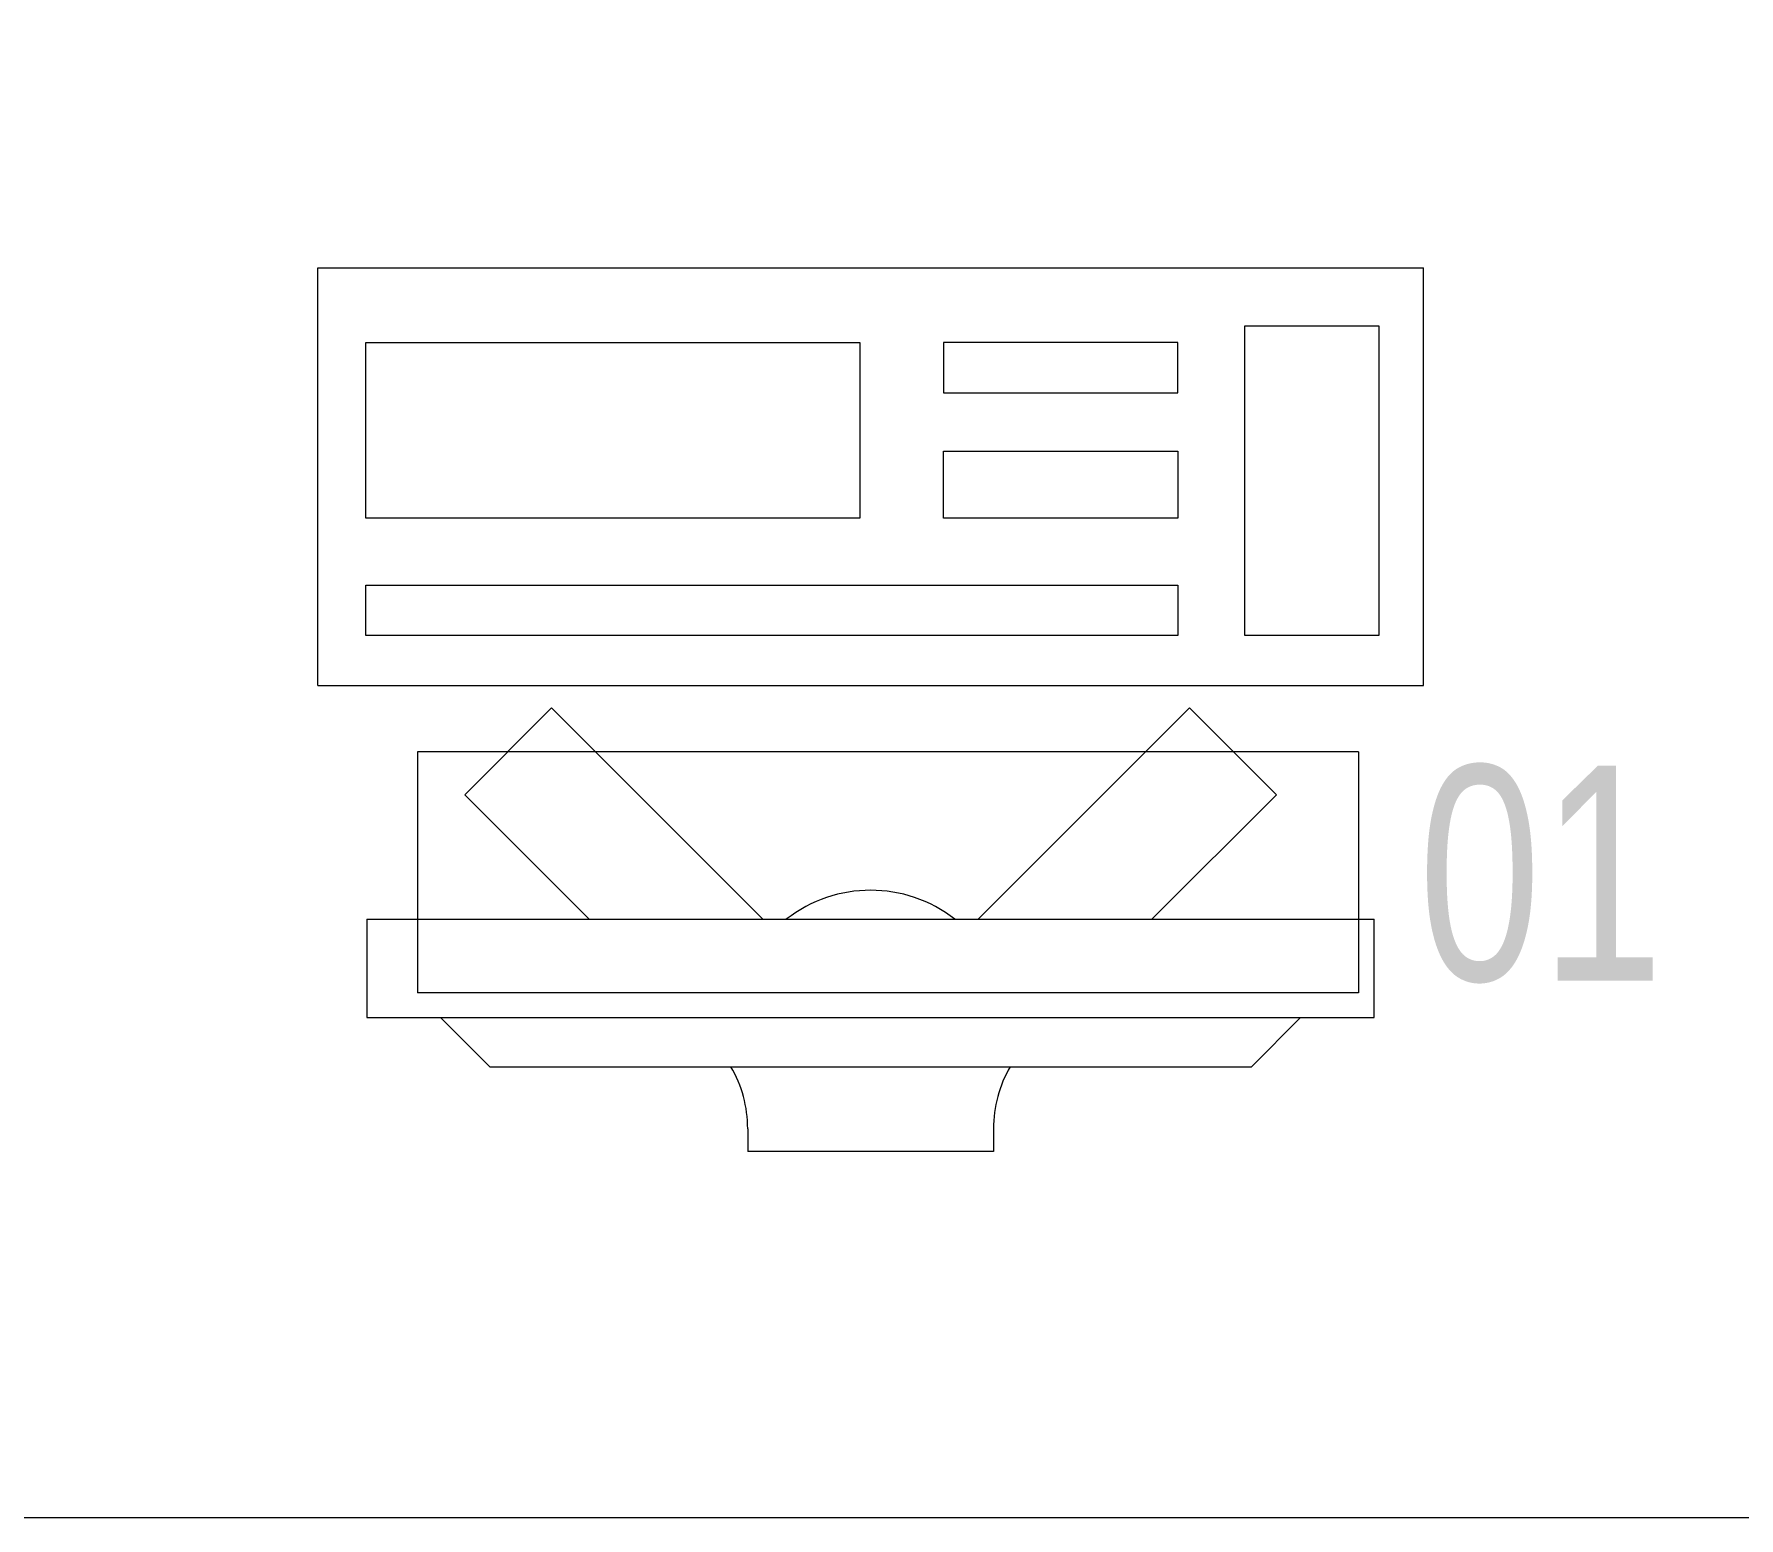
# Model space of a CAD drawing. Header units: metres. Extents: x -18745 to 220762, y -1579758 to -1356048.
# Drawn here: x 117348 to 118041, y -1457172 to -1456568 of the extents above; entities that cross this region are included whole.
import ezdxf

# ---------------------------------------------------------------- set-up
doc = ezdxf.new("R2010")
doc.units = ezdxf.units.M
doc.layers.get('0').update_dxf_attribs({"lineweight": 0})
doc.layers.add('A-100 - Copy$0$Medical Equipment and Furniture', color=8, linetype='Continuous', lineweight=0)
doc.styles.add('A-100 - Copy$0$X3G_ENTITY_257CFD', font='swisscl.ttf', dxfattribs={"height": 200})

# ---------------------------------------------------------------- blocks, each defined once
blk = doc.blocks.new('A-100 - Copy$0$ITCWLS1-P')
for p, q in [((-0.17, 0.45), (-0.17, 0)), ((-0.17, 0.45), (0, 0.45)), ((0, 0.45), (0, 0)), ((-0.14957, 0.43047), (-0.12914, 0.43047)), ((-0.12914, 0.43047), (-0.12914, 0.40893)), ((-0.26509, 0.43, 0), (-0.30509, 0.43, 0)), ((-0.30509, 0.43, 0), (-0.30509, 0.02, 0)), ((-0.26509, 0.43, 0), (-0.26509, 0.02, 0)), ((-0.197, 0.40939), (-0.295, 0.40939)), ((-0.295, 0.02639), (-0.295, 0.40939)), ((-0.197, 0.02639), (-0.197, 0.40939)), ((-0.32509, 0.38, 0), (-0.30509, 0.4, 0)), ((-0.32509, 0.38, 0), (-0.32509, 0.07, 0)), ((-0.35032, 0.275), (-0.35961, 0.275)), ((-0.35961, 0.175), (-0.35961, 0.275)), ((-0.35032, 0.175), (-0.35961, 0.175)), ((-0.32509, 0.07, 0), (-0.30509, 0.05, 0)), ((-0.197, 0.02639), (-0.295, 0.02639)), ((-0.30509, 0.02, 0), (-0.26509, 0.02, 0)), ((-0.17, 0), (0, 0))]:
    blk.add_line(p, q)
at = {"extrusion": (2.48281e-10, 3.18408e-10, -1)}
for p, q in [((-0.26509, 0.33952), (-0.21443, 0.39019)), ((-0.17907, 0.35483), (-0.21443, 0.39019)), ((-0.26509, 0.26881), (-0.17907, 0.35483))]:
    blk.add_line(p, q, dxfattribs=at)
at = {"extrusion": (2.48281e-10, -3.18408e-10, -1)}
for p, q in [((-0.26509, 0.18119), (-0.17907, 0.09517)), ((-0.26509, 0.11048), (-0.21443, 0.05981)), ((-0.17907, 0.09517), (-0.21443, 0.05981))]:
    blk.add_line(p, q, dxfattribs=at)
for points in [[(-0.12914, 0.40893), (-0.12914, 0.09996), (-0.14957, 0.09996), (-0.14957, 0.43047)], [(-0.14957, 0.09997), (-0.14957, 0.09997), (-0.14957, 0.09997), (-0.14957, 0.09997), (-0.14957, 0.09997), (-0.14957, 0.09997), (-0.14957, 0.09997), (-0.14957, 0.09997), (-0.14957, 0.09997)], [(-0.14957, 0.09997), (-0.14957, 0.09997), (-0.14957, 0.09997), (-0.14957, 0.09997), (-0.14957, 0.09997), (-0.14957, 0.09997), (-0.14957, 0.09997), (-0.14957, 0.09997), (-0.14957, 0.09997), (-0.14957, 0.09997), (-0.14957, 0.09997), (-0.14957, 0.09997), (-0.14957, 0.09997), (-0.14957, 0.09997), (-0.14957, 0.09997), (-0.14957, 0.09997), (-0.14957, 0.09997), (-0.14957, 0.09997)], [(-0.14957, 0.09996), (-0.14957, 0.09996), (-0.14957, 0.09996), (-0.14957, 0.09996), (-0.14957, 0.09996), (-0.14957, 0.09996), (-0.14957, 0.09996), (-0.14957, 0.09996), (-0.14957, 0.09996), (-0.14957, 0.09996)], [(-0.14957, 0.09996), (-0.14957, 0.09996), (-0.14957, 0.09996), (-0.14957, 0.09996), (-0.14957, 0.09996), (-0.14957, 0.09996), (-0.14957, 0.09996)], [(-0.14957, 0.09997), (-0.14957, 0.09997), (-0.14957, 0.09997), (-0.14957, 0.09997), (-0.14957, 0.09997), (-0.14957, 0.09997), (-0.14957, 0.09997), (-0.14957, 0.09997), (-0.14957, 0.09997), (-0.14957, 0.09997)], [(-0.14957, 0.09997), (-0.14957, 0.09997), (-0.14957, 0.09997), (-0.14957, 0.09997), (-0.14957, 0.09997), (-0.14957, 0.09997), (-0.14957, 0.09997), (-0.14957, 0.09997), (-0.14957, 0.09997), (-0.14957, 0.09997), (-0.14957, 0.09997), (-0.14957, 0.09997), (-0.14957, 0.09997), (-0.14957, 0.09997), (-0.14957, 0.09997)], [(-0.14957, 0.09997), (-0.14957, 0.09997), (-0.14957, 0.09997), (-0.14957, 0.09997), (-0.14957, 0.09997), (-0.14957, 0.09997), (-0.14957, 0.09997), (-0.14957, 0.09997), (-0.14957, 0.09997), (-0.14957, 0.09997)], [(-0.14957, 0.09997), (-0.14957, 0.09997), (-0.14957, 0.09997), (-0.14957, 0.09997), (-0.14957, 0.09997), (-0.14957, 0.09997), (-0.14957, 0.09997), (-0.14957, 0.09997), (-0.14957, 0.09997), (-0.14957, 0.09997)], [(-0.14957, 0.09996), (-0.14957, 0.09996), (-0.14957, 0.09996), (-0.14957, 0.09996), (-0.14957, 0.09996), (-0.14957, 0.09996), (-0.14957, 0.09996), (-0.14957, 0.09996), (-0.14957, 0.09996), (-0.14957, 0.09996), (-0.14957, 0.09996), (-0.14957, 0.09996), (-0.14957, 0.09996), (-0.14957, 0.09996), (-0.14957, 0.09996), (-0.14957, 0.09996), (-0.14957, 0.09996), (-0.14957, 0.09996), (-0.14957, 0.09997), (-0.14957, 0.09997), (-0.14957, 0.09997), (-0.14957, 0.09997), (-0.14957, 0.09997), (-0.14957, 0.09997), (-0.14957, 0.09997), (-0.14957, 0.09997), (-0.14957, 0.09997), (-0.14957, 0.09997), (-0.14957, 0.09997), (-0.14957, 0.09997), (-0.14957, 0.09997), (-0.14957, 0.09997), (-0.14956, 0.09997), (-0.14956, 0.09997), (-0.14956, 0.09997), (-0.14956, 0.09996), (-0.14956, 0.09996), (-0.14956, 0.09996), (-0.14956, 0.09996), (-0.14956, 0.09996), (-0.14956, 0.09996), (-0.14956, 0.09996), (-0.14956, 0.09996), (-0.14956, 0.09996), (-0.14956, 0.09996), (-0.14956, 0.09996), (-0.14956, 0.09996), (-0.14956, 0.09996), (-0.14957, 0.09996), (-0.14957, 0.09996), (-0.14957, 0.09996), (-0.14957, 0.09996), (-0.14957, 0.09996), (-0.14957, 0.09996)], [(-0.14957, 0.09996), (-0.14957, 0.09996), (-0.14957, 0.09996), (-0.14957, 0.09996), (-0.14957, 0.09996), (-0.14957, 0.09996), (-0.14957, 0.09996), (-0.14957, 0.09996), (-0.14957, 0.09996), (-0.14957, 0.09996), (-0.14957, 0.09997), (-0.14957, 0.09997), (-0.14957, 0.09997), (-0.14957, 0.09996), (-0.14957, 0.09996), (-0.14957, 0.09996), (-0.14957, 0.09996), (-0.14957, 0.09996), (-0.14957, 0.09996), (-0.14957, 0.09997), (-0.14957, 0.09997), (-0.14957, 0.09997), (-0.14957, 0.09997), (-0.14957, 0.09997), (-0.14957, 0.09997), (-0.14957, 0.09997), (-0.14957, 0.09997), (-0.14957, 0.09997), (-0.14957, 0.09997), (-0.14957, 0.09997), (-0.14957, 0.09997), (-0.14957, 0.09997), (-0.14957, 0.09997), (-0.14957, 0.09997), (-0.14957, 0.09997), (-0.14957, 0.09997), (-0.14957, 0.09997), (-0.14957, 0.09997), (-0.14957, 0.09997), (-0.14957, 0.09997), (-0.14957, 0.09997), (-0.14957, 0.09997), (-0.14957, 0.09997), (-0.14957, 0.09997), (-0.14957, 0.09997), (-0.14957, 0.09997), (-0.14957, 0.09997), (-0.14957, 0.09997), (-0.14957, 0.09997), (-0.14957, 0.09997), (-0.14957, 0.09997), (-0.14957, 0.09997), (-0.14957, 0.09997), (-0.14957, 0.09997), (-0.14957, 0.09997), (-0.14957, 0.09997), (-0.14957, 0.09997), (-0.14957, 0.09997), (-0.14957, 0.09997), (-0.14957, 0.09997), (-0.14957, 0.09997), (-0.14957, 0.09997), (-0.14957, 0.09997), (-0.14957, 0.09997), (-0.14957, 0.09997), (-0.14957, 0.09997), (-0.14957, 0.09997), (-0.14957, 0.09997), (-0.14957, 0.09997), (-0.14957, 0.09997), (-0.14957, 0.09997), (-0.14957, 0.09997), (-0.14957, 0.09997), (-0.14957, 0.09997), (-0.14957, 0.09997), (-0.14957, 0.09997), (-0.14957, 0.09997), (-0.14957, 0.09997), (-0.14957, 0.09997), (-0.14957, 0.09997), (-0.14956, 0.09997), (-0.14957, 0.09997), (-0.14957, 0.09997), (-0.14957, 0.09997), (-0.14957, 0.09997), (-0.14956, 0.09997), (-0.14957, 0.09997), (-0.14957, 0.09997), (-0.14957, 0.09997), (-0.14957, 0.09997), (-0.14957, 0.09997), (-0.14957, 0.09997), (-0.14957, 0.09997), (-0.14957, 0.09997), (-0.14957, 0.09997), (-0.14957, 0.09997), (-0.14956, 0.09997), (-0.14957, 0.09996), (-0.14957, 0.09996), (-0.14957, 0.09996), (-0.14956, 0.09996), (-0.14957, 0.09996), (-0.14957, 0.09996), (-0.14957, 0.09996), (-0.14957, 0.09996), (-0.14957, 0.09996), (-0.14957, 0.09996), (-0.14957, 0.09996), (-0.14957, 0.09996), (-0.14957, 0.09996), (-0.14957, 0.09996)], [(-0.14957, 0.09996), (-0.14957, 0.09996), (-0.14957, 0.09996), (-0.14957, 0.09996), (-0.14957, 0.09996), (-0.14957, 0.09996), (-0.14957, 0.09996), (-0.14957, 0.09996)], [(-0.14957, 0.09996), (-0.14957, 0.09996), (-0.14957, 0.09996), (-0.14957, 0.09996), (-0.14957, 0.09996), (-0.14957, 0.09996), (-0.14957, 0.09996), (-0.14957, 0.09996), (-0.14957, 0.09996), (-0.14957, 0.09996), (-0.14957, 0.09996), (-0.14957, 0.09996), (-0.14957, 0.09996), (-0.14957, 0.09996), (-0.14957, 0.09996), (-0.14957, 0.09996), (-0.14957, 0.09996), (-0.14957, 0.09996), (-0.14957, 0.09996), (-0.14957, 0.09996), (-0.14957, 0.09996), (-0.14957, 0.09996), (-0.14957, 0.09996), (-0.14957, 0.09996), (-0.14957, 0.09996), (-0.14957, 0.09996), (-0.14957, 0.09996), (-0.14957, 0.09996), (-0.14957, 0.09996), (-0.14957, 0.09996), (-0.14957, 0.09996), (-0.14957, 0.09996), (-0.14957, 0.09996), (-0.14957, 0.09996), (-0.14957, 0.09996), (-0.14957, 0.09996), (-0.14957, 0.09996), (-0.14957, 0.09996), (-0.14957, 0.09996), (-0.14957, 0.09996), (-0.14957, 0.09996), (-0.14957, 0.09996), (-0.14957, 0.09996), (-0.14957, 0.09996), (-0.14957, 0.09996), (-0.14957, 0.09996), (-0.14957, 0.09996), (-0.14957, 0.09996), (-0.14956, 0.09996), (-0.14956, 0.09996), (-0.14956, 0.09996), (-0.14956, 0.09996), (-0.14957, 0.09996), (-0.14957, 0.09996), (-0.14957, 0.09996), (-0.14957, 0.09996), (-0.14957, 0.09996), (-0.14957, 0.09996), (-0.14956, 0.09996), (-0.14957, 0.09996), (-0.14957, 0.09996), (-0.14957, 0.09996), (-0.14957, 0.09996), (-0.14957, 0.09996), (-0.14957, 0.09996), (-0.14957, 0.09996), (-0.14957, 0.09996), (-0.14957, 0.09996), (-0.14957, 0.09996), (-0.14956, 0.09996), (-0.14956, 0.09996), (-0.14957, 0.09996), (-0.14957, 0.09996), (-0.14957, 0.09996), (-0.14957, 0.09996), (-0.14957, 0.09996), (-0.14957, 0.09996), (-0.14957, 0.09996), (-0.14957, 0.09996), (-0.14957, 0.09996), (-0.14957, 0.09996), (-0.14957, 0.09996), (-0.14957, 0.09996), (-0.14957, 0.09996), (-0.14957, 0.09996), (-0.14957, 0.09996), (-0.14957, 0.09996), (-0.14957, 0.09996), (-0.14957, 0.09996)], [(-0.14957, 0.09996), (-0.14957, 0.09996), (-0.14957, 0.09996), (-0.14957, 0.09996), (-0.14957, 0.09996), (-0.14957, 0.09996), (-0.14957, 0.09996), (-0.14957, 0.09996), (-0.14957, 0.09996), (-0.14957, 0.09996), (-0.14957, 0.09996), (-0.14957, 0.09996)], [(-0.14957, 0.09996), (-0.14957, 0.09996), (-0.14956, 0.09996), (-0.14956, 0.09996), (-0.14956, 0.09996), (-0.14956, 0.09996), (-0.14957, 0.09996)], [(-0.14957, 0.09996), (-0.14957, 0.09996), (-0.14957, 0.09996), (-0.14957, 0.09996), (-0.14957, 0.09996), (-0.14957, 0.09996), (-0.14957, 0.09996), (-0.14957, 0.09996), (-0.14957, 0.09996), (-0.14956, 0.09996), (-0.14956, 0.09996), (-0.14956, 0.09996), (-0.14956, 0.09996), (-0.14956, 0.09996), (-0.14956, 0.09996), (-0.14956, 0.09996), (-0.14957, 0.09996)]]:
    blk.add_lwpolyline(points)
for points in [[(-0.1019, 0.43047), (-0.03039, 0.43047), (-0.03039, 0.22944), (-0.1019, 0.22944)], [(-0.1019, 0.19536), (-0.07466, 0.19536), (-0.07466, 0.09996), (-0.1019, 0.09996)], [(-0.03039, 0.19536), (-0.05082, 0.19536), (-0.05082, 0.09996), (-0.03039, 0.09996)], [(-0.14956, 0.09996), (-0.14956, 0.09996), (-0.14956, 0.09996), (-0.14956, 0.09996), (-0.14956, 0.09996), (-0.14956, 0.09996), (-0.14956, 0.09996), (-0.14956, 0.09996), (-0.14957, 0.09996), (-0.14957, 0.09996), (-0.14957, 0.09996), (-0.14957, 0.09996), (-0.14957, 0.09996), (-0.14957, 0.09996), (-0.14957, 0.09996), (-0.14957, 0.09996), (-0.14957, 0.09996), (-0.14957, 0.09996), (-0.14957, 0.09996), (-0.14957, 0.09996), (-0.14957, 0.09996), (-0.14957, 0.09996), (-0.14957, 0.09996), (-0.14957, 0.09996), (-0.14957, 0.09996), (-0.14957, 0.09996), (-0.14957, 0.09996), (-0.14957, 0.09996), (-0.14957, 0.09996), (-0.14957, 0.09996), (-0.14957, 0.09996), (-0.14957, 0.09996), (-0.14957, 0.09996), (-0.14957, 0.09996), (-0.14957, 0.09996), (-0.14957, 0.09996), (-0.14957, 0.09996), (-0.14957, 0.09996), (-0.14957, 0.09996), (-0.14957, 0.09996), (-0.14957, 0.09996), (-0.14957, 0.09996), (-0.14957, 0.09996), (-0.14957, 0.09996), (-0.14957, 0.09996), (-0.14957, 0.09996), (-0.14957, 0.09996), (-0.14957, 0.09996), (-0.14957, 0.09996), (-0.14957, 0.09996), (-0.14957, 0.09996), (-0.14957, 0.09996), (-0.14957, 0.09996), (-0.14957, 0.09996), (-0.14957, 0.09996), (-0.14957, 0.09996), (-0.14957, 0.09996), (-0.14956, 0.09996), (-0.14956, 0.09996), (-0.14956, 0.09996), (-0.14956, 0.09996), (-0.14956, 0.09996), (-0.14956, 0.09996), (-0.14956, 0.09996), (-0.14956, 0.09996), (-0.14956, 0.09996), (-0.14956, 0.09996), (-0.14956, 0.09996), (-0.14956, 0.09996), (-0.14956, 0.09996), (-0.14956, 0.09996), (-0.14956, 0.09996), (-0.14956, 0.09996), (-0.14956, 0.09996), (-0.14956, 0.09996), (-0.14956, 0.09996), (-0.14956, 0.09996), (-0.14956, 0.09996), (-0.14956, 0.09996), (-0.14956, 0.09996), (-0.14956, 0.09996), (-0.14956, 0.09996), (-0.14956, 0.09996), (-0.14956, 0.09996), (-0.14956, 0.09996), (-0.14956, 0.09996), (-0.14956, 0.09996), (-0.14956, 0.09996), (-0.14956, 0.09996), (-0.14957, 0.09996), (-0.14957, 0.09996), (-0.14957, 0.09996), (-0.14957, 0.09996), (-0.14957, 0.09996), (-0.14957, 0.09996), (-0.14957, 0.09996), (-0.14957, 0.09996), (-0.14957, 0.09996), (-0.14957, 0.09996), (-0.14957, 0.09996), (-0.14957, 0.09996), (-0.14957, 0.09996), (-0.14957, 0.09996), (-0.14957, 0.09996), (-0.14957, 0.09996), (-0.14957, 0.09996), (-0.14957, 0.09996), (-0.14957, 0.09996), (-0.14957, 0.09996), (-0.14957, 0.09996), (-0.14957, 0.09996), (-0.14957, 0.09996), (-0.14957, 0.09996), (-0.14957, 0.09996), (-0.14957, 0.09996), (-0.14957, 0.09996), (-0.14957, 0.09996), (-0.14957, 0.09996), (-0.14957, 0.09996), (-0.14957, 0.09996), (-0.14957, 0.09996), (-0.14957, 0.09996), (-0.14957, 0.09996), (-0.14957, 0.09996), (-0.14957, 0.09996), (-0.14957, 0.09996), (-0.14957, 0.09996), (-0.14957, 0.09996), (-0.14957, 0.09996), (-0.14957, 0.09996), (-0.14957, 0.09996), (-0.14957, 0.09996), (-0.14957, 0.09996), (-0.14957, 0.09996), (-0.14957, 0.09996), (-0.14957, 0.09996), (-0.14957, 0.09996), (-0.14957, 0.09996), (-0.14957, 0.09996), (-0.14957, 0.09996), (-0.14957, 0.09996), (-0.14957, 0.09996), (-0.14957, 0.09996), (-0.14957, 0.09996), (-0.14957, 0.09996), (-0.14957, 0.09996), (-0.14957, 0.09996), (-0.14957, 0.09996), (-0.14957, 0.09996), (-0.14957, 0.09996), (-0.14957, 0.09996), (-0.14957, 0.09996), (-0.14957, 0.09996), (-0.14957, 0.09996), (-0.14956, 0.09996), (-0.14956, 0.09996), (-0.14956, 0.09996), (-0.14956, 0.09996), (-0.14956, 0.09996), (-0.14956, 0.09996), (-0.14956, 0.09996), (-0.14956, 0.09996), (-0.14956, 0.09996), (-0.14956, 0.09996), (-0.14956, 0.09996), (-0.14956, 0.09996), (-0.14956, 0.09996), (-0.14956, 0.09996), (-0.14956, 0.09996), (-0.14956, 0.09996), (-0.14956, 0.09996), (-0.14956, 0.09996), (-0.14956, 0.09996), (-0.14956, 0.09996), (-0.14956, 0.09996), (-0.14956, 0.09996), (-0.14956, 0.09996), (-0.14956, 0.09996), (-0.14956, 0.09996), (-0.14956, 0.09996), (-0.14956, 0.09996), (-0.14956, 0.09996), (-0.14956, 0.09996), (-0.14956, 0.09996), (-0.14956, 0.09996), (-0.14956, 0.09996), (-0.14956, 0.09996), (-0.14956, 0.09996), (-0.14956, 0.09996), (-0.14956, 0.09996), (-0.14956, 0.09996), (-0.14956, 0.09996), (-0.14956, 0.09996), (-0.14956, 0.09996), (-0.14956, 0.09996), (-0.14956, 0.09996), (-0.14956, 0.09996), (-0.14956, 0.09996), (-0.14956, 0.09996), (-0.14956, 0.09996), (-0.14956, 0.09996), (-0.14957, 0.09996), (-0.14957, 0.09996), (-0.14957, 0.09996), (-0.14957, 0.09996), (-0.14957, 0.09996), (-0.14957, 0.09996), (-0.14957, 0.09996), (-0.14957, 0.09996), (-0.14957, 0.09996), (-0.14957, 0.09996), (-0.14957, 0.09996), (-0.14957, 0.09996), (-0.14957, 0.09996), (-0.14957, 0.09996), (-0.14957, 0.09996), (-0.14957, 0.09996), (-0.14957, 0.09996), (-0.14957, 0.09996), (-0.14957, 0.09996), (-0.14957, 0.09996), (-0.14957, 0.09996), (-0.14957, 0.09996), (-0.14957, 0.09996), (-0.14957, 0.09996), (-0.14957, 0.09996), (-0.14957, 0.09996), (-0.14957, 0.09996), (-0.14957, 0.09996), (-0.14957, 0.09996), (-0.14957, 0.09996), (-0.14957, 0.09996), (-0.14957, 0.09996), (-0.14957, 0.09996), (-0.14957, 0.09996), (-0.14956, 0.09996), (-0.14956, 0.09996), (-0.14956, 0.09996), (-0.14956, 0.09996), (-0.14956, 0.09996), (-0.14956, 0.09996), (-0.14956, 0.09996), (-0.14956, 0.09996), (-0.14956, 0.09996), (-0.14956, 0.09996), (-0.14956, 0.09996), (-0.14956, 0.09996), (-0.14956, 0.09996), (-0.14956, 0.09996), (-0.14956, 0.09996), (-0.14956, 0.09996), (-0.14956, 0.09996), (-0.14956, 0.09996), (-0.14956, 0.09996), (-0.14956, 0.09996), (-0.14956, 0.09996), (-0.14956, 0.09996), (-0.14956, 0.09996), (-0.14956, 0.09996), (-0.14956, 0.09996), (-0.14956, 0.09996), (-0.14956, 0.09996), (-0.14956, 0.09996), (-0.14956, 0.09996), (-0.14956, 0.09996), (-0.14956, 0.09996), (-0.14956, 0.09996), (-0.14956, 0.09996), (-0.14956, 0.09996), (-0.14956, 0.09996), (-0.14956, 0.09996), (-0.14956, 0.09996), (-0.14956, 0.09996), (-0.14956, 0.09996), (-0.14956, 0.09996), (-0.14956, 0.09996), (-0.14956, 0.09996)], [(-0.14957, 0.09996), (-0.14957, 0.09996), (-0.14957, 0.09996), (-0.14957, 0.09996), (-0.14957, 0.09996), (-0.14957, 0.09996), (-0.14957, 0.09996), (-0.14957, 0.09996), (-0.14957, 0.09996), (-0.14957, 0.09996), (-0.14957, 0.09996), (-0.14957, 0.09996), (-0.14957, 0.09996), (-0.14957, 0.09996), (-0.14957, 0.09996), (-0.14957, 0.09996), (-0.14957, 0.09996), (-0.14957, 0.09996), (-0.14957, 0.09996), (-0.14957, 0.09996), (-0.14957, 0.09996), (-0.14957, 0.09996), (-0.14957, 0.09996), (-0.14957, 0.09996), (-0.14957, 0.09996), (-0.14957, 0.09996), (-0.14957, 0.09996), (-0.14957, 0.09996), (-0.14957, 0.09996), (-0.14957, 0.09996), (-0.14957, 0.09996), (-0.14957, 0.09996), (-0.14957, 0.09996), (-0.14957, 0.09996), (-0.14957, 0.09996), (-0.14957, 0.09996), (-0.14957, 0.09996), (-0.14957, 0.09996), (-0.14957, 0.09996), (-0.14957, 0.09996), (-0.14957, 0.09996), (-0.14957, 0.09996), (-0.14957, 0.09996), (-0.14957, 0.09996), (-0.14957, 0.09996), (-0.14957, 0.09996), (-0.14957, 0.09996), (-0.14957, 0.09996), (-0.14957, 0.09996), (-0.14957, 0.09996), (-0.14957, 0.09996), (-0.14957, 0.09996), (-0.14957, 0.09996), (-0.14957, 0.09996), (-0.14957, 0.09996), (-0.14957, 0.09996), (-0.14957, 0.09996), (-0.14957, 0.09996), (-0.14957, 0.09996), (-0.14957, 0.09996), (-0.14957, 0.09996), (-0.14957, 0.09996), (-0.14957, 0.09996), (-0.14957, 0.09996), (-0.14957, 0.09996), (-0.14957, 0.09996), (-0.14957, 0.09996), (-0.14957, 0.09996), (-0.14957, 0.09996), (-0.14957, 0.09996), (-0.14957, 0.09996), (-0.14957, 0.09996), (-0.14957, 0.09996), (-0.14957, 0.09996), (-0.14957, 0.09996), (-0.14957, 0.09996), (-0.14957, 0.09996), (-0.14957, 0.09996), (-0.14957, 0.09996), (-0.14957, 0.09996), (-0.14957, 0.09996), (-0.14957, 0.09996), (-0.14957, 0.09996), (-0.14957, 0.09996), (-0.14957, 0.09996), (-0.14957, 0.09996), (-0.14957, 0.09996), (-0.14957, 0.09996), (-0.14957, 0.09996), (-0.14957, 0.09996), (-0.14957, 0.09996), (-0.14957, 0.09996), (-0.14957, 0.09996), (-0.14957, 0.09996), (-0.14957, 0.09996), (-0.14957, 0.09996), (-0.14957, 0.09996), (-0.14957, 0.09996), (-0.14957, 0.09996), (-0.14957, 0.09996), (-0.14957, 0.09996), (-0.14957, 0.09996), (-0.14957, 0.09996), (-0.14957, 0.09996), (-0.14957, 0.09996), (-0.14957, 0.09996), (-0.14957, 0.09996), (-0.14957, 0.09996), (-0.14957, 0.09996), (-0.14957, 0.09996), (-0.14957, 0.09996), (-0.14957, 0.09996), (-0.14957, 0.09996), (-0.14957, 0.09996), (-0.14957, 0.09996), (-0.14957, 0.09996), (-0.14957, 0.09996), (-0.14957, 0.09996), (-0.14957, 0.09996), (-0.14957, 0.09996), (-0.14957, 0.09996), (-0.14957, 0.09996), (-0.14957, 0.09996), (-0.14957, 0.09996), (-0.14957, 0.09996), (-0.14957, 0.09996), (-0.14957, 0.09996), (-0.14957, 0.09996), (-0.14957, 0.09996), (-0.14957, 0.09996), (-0.14957, 0.09996), (-0.14957, 0.09996), (-0.14957, 0.09996), (-0.14957, 0.09996), (-0.14957, 0.09996), (-0.14957, 0.09996), (-0.14957, 0.09996), (-0.14957, 0.09996), (-0.14957, 0.09996), (-0.14957, 0.09996), (-0.14957, 0.09996), (-0.14957, 0.09996), (-0.14957, 0.09996), (-0.14957, 0.09996), (-0.14957, 0.09996), (-0.14957, 0.09996), (-0.14957, 0.09996), (-0.14957, 0.09996), (-0.14957, 0.09996), (-0.14957, 0.09996), (-0.14957, 0.09996), (-0.14957, 0.09996), (-0.14957, 0.09996), (-0.14957, 0.09996), (-0.14957, 0.09996), (-0.14957, 0.09996), (-0.14957, 0.09996), (-0.14957, 0.09996), (-0.14957, 0.09996), (-0.14957, 0.09996), (-0.14957, 0.09996), (-0.14957, 0.09996), (-0.14957, 0.09996), (-0.14957, 0.09996), (-0.14957, 0.09996), (-0.14957, 0.09996), (-0.14957, 0.09996), (-0.14957, 0.09996), (-0.14957, 0.09996), (-0.14957, 0.09996), (-0.14957, 0.09996), (-0.14957, 0.09996), (-0.14957, 0.09996), (-0.14957, 0.09996), (-0.14957, 0.09996), (-0.14957, 0.09996), (-0.14957, 0.09996), (-0.14957, 0.09996), (-0.14957, 0.09996), (-0.14957, 0.09996), (-0.14957, 0.09996), (-0.14957, 0.09996), (-0.14957, 0.09996), (-0.14957, 0.09996), (-0.14957, 0.09996), (-0.14957, 0.09996), (-0.14957, 0.09996), (-0.14957, 0.09996), (-0.14957, 0.09996), (-0.14957, 0.09996), (-0.14957, 0.09996), (-0.14957, 0.09996), (-0.14957, 0.09996), (-0.14957, 0.09996), (-0.14957, 0.09996), (-0.14957, 0.09996), (-0.14957, 0.09996), (-0.14957, 0.09996), (-0.14957, 0.09996), (-0.14957, 0.09996), (-0.14957, 0.09996), (-0.14957, 0.09996), (-0.14957, 0.09996), (-0.14957, 0.09996), (-0.14957, 0.09996), (-0.14957, 0.09996), (-0.14957, 0.09996), (-0.14957, 0.09996), (-0.14957, 0.09996), (-0.14957, 0.09996), (-0.14957, 0.09996), (-0.14957, 0.09996), (-0.14957, 0.09996), (-0.14957, 0.09996)], [(-0.14957, 0.09996), (-0.14957, 0.09996), (-0.14957, 0.09996), (-0.14957, 0.09996), (-0.14957, 0.09996), (-0.14957, 0.09996), (-0.14957, 0.09996), (-0.14957, 0.09996), (-0.14957, 0.09996), (-0.14957, 0.09996), (-0.14957, 0.09996), (-0.14957, 0.09996), (-0.14957, 0.09996), (-0.14957, 0.09996), (-0.14957, 0.09996), (-0.14957, 0.09996), (-0.14957, 0.09996), (-0.14957, 0.09996), (-0.14957, 0.09996), (-0.14957, 0.09996), (-0.14957, 0.09996), (-0.14957, 0.09996), (-0.14957, 0.09996), (-0.14957, 0.09996), (-0.14957, 0.09996), (-0.14957, 0.09996), (-0.14957, 0.09996), (-0.14957, 0.09996), (-0.14957, 0.09996), (-0.14957, 0.09996), (-0.14957, 0.09996), (-0.14957, 0.09996), (-0.14957, 0.09996), (-0.14957, 0.09996), (-0.14957, 0.09996), (-0.14957, 0.09996), (-0.14957, 0.09996), (-0.14957, 0.09996), (-0.14957, 0.09996), (-0.14957, 0.09996), (-0.14957, 0.09996), (-0.14957, 0.09996), (-0.14957, 0.09996), (-0.14957, 0.09996), (-0.14957, 0.09996), (-0.14957, 0.09996), (-0.14957, 0.09996), (-0.14957, 0.09996), (-0.14957, 0.09996), (-0.14957, 0.09996), (-0.14957, 0.09996), (-0.14957, 0.09996), (-0.14957, 0.09996), (-0.14957, 0.09996), (-0.14957, 0.09996), (-0.14957, 0.09996), (-0.14957, 0.09996), (-0.14957, 0.09996), (-0.14957, 0.09996), (-0.14957, 0.09996), (-0.14957, 0.09996), (-0.14957, 0.09996), (-0.14957, 0.09996), (-0.14957, 0.09996), (-0.14957, 0.09996), (-0.14957, 0.09996), (-0.14957, 0.09996), (-0.14957, 0.09996), (-0.14957, 0.09996), (-0.14957, 0.09996), (-0.14957, 0.09996), (-0.14957, 0.09996), (-0.14957, 0.09996), (-0.14957, 0.09996), (-0.14957, 0.09996), (-0.14957, 0.09996), (-0.14957, 0.09996), (-0.14957, 0.09996), (-0.14957, 0.09996), (-0.14957, 0.09996), (-0.14957, 0.09996), (-0.14957, 0.09996), (-0.14957, 0.09996), (-0.14957, 0.09996), (-0.14957, 0.09996), (-0.14957, 0.09996), (-0.14957, 0.09996), (-0.14957, 0.09996), (-0.14957, 0.09996), (-0.14957, 0.09996), (-0.14957, 0.09996), (-0.14957, 0.09996), (-0.14957, 0.09996), (-0.14957, 0.09996), (-0.14957, 0.09996), (-0.14957, 0.09996), (-0.14957, 0.09996), (-0.14957, 0.09996), (-0.14957, 0.09996), (-0.14957, 0.09996), (-0.14957, 0.09996), (-0.14957, 0.09996), (-0.14957, 0.09996), (-0.14957, 0.09996), (-0.14957, 0.09996), (-0.14957, 0.09996), (-0.14957, 0.09996), (-0.14957, 0.09996), (-0.14957, 0.09996), (-0.14957, 0.09996), (-0.14957, 0.09996), (-0.14957, 0.09996), (-0.14957, 0.09996), (-0.14957, 0.09996), (-0.14957, 0.09996), (-0.14957, 0.09996), (-0.14957, 0.09996), (-0.14957, 0.09996), (-0.14957, 0.09996), (-0.14957, 0.09996), (-0.14957, 0.09996), (-0.14957, 0.09996), (-0.14957, 0.09996), (-0.14957, 0.09996), (-0.14957, 0.09996), (-0.14957, 0.09996), (-0.14957, 0.09996), (-0.14957, 0.09996), (-0.14957, 0.09996), (-0.14957, 0.09996), (-0.14957, 0.09996), (-0.14957, 0.09996), (-0.14957, 0.09996), (-0.14957, 0.09996), (-0.14957, 0.09996), (-0.14957, 0.09996), (-0.14957, 0.09996), (-0.14957, 0.09996), (-0.14957, 0.09996), (-0.14957, 0.09996), (-0.14957, 0.09996), (-0.14957, 0.09996), (-0.14957, 0.09996), (-0.14957, 0.09996), (-0.14957, 0.09996), (-0.14957, 0.09996), (-0.14957, 0.09996), (-0.14957, 0.09996), (-0.14957, 0.09996), (-0.14957, 0.09996), (-0.14957, 0.09996), (-0.14957, 0.09996), (-0.14957, 0.09996), (-0.14957, 0.09996), (-0.14957, 0.09996), (-0.14957, 0.09996), (-0.14957, 0.09996), (-0.14957, 0.09996), (-0.14957, 0.09996), (-0.14957, 0.09996), (-0.14957, 0.09996), (-0.14957, 0.09996), (-0.14957, 0.09996), (-0.14957, 0.09996), (-0.14957, 0.09996), (-0.14957, 0.09996), (-0.14957, 0.09996), (-0.14957, 0.09996), (-0.14957, 0.09996), (-0.14957, 0.09996), (-0.14957, 0.09996), (-0.14957, 0.09996), (-0.14957, 0.09996), (-0.14957, 0.09996), (-0.14957, 0.09996), (-0.14957, 0.09996), (-0.14957, 0.09996), (-0.14957, 0.09996), (-0.14957, 0.09996), (-0.14957, 0.09996), (-0.14957, 0.09996), (-0.14957, 0.09996), (-0.14957, 0.09996), (-0.14957, 0.09996), (-0.14957, 0.09996), (-0.14957, 0.09996), (-0.14957, 0.09996), (-0.14957, 0.09996), (-0.14957, 0.09996), (-0.14957, 0.09996), (-0.14957, 0.09996), (-0.14957, 0.09996), (-0.14957, 0.09996), (-0.14957, 0.09996), (-0.14957, 0.09996), (-0.14957, 0.09996), (-0.14957, 0.09996), (-0.14957, 0.09996), (-0.14957, 0.09996), (-0.14957, 0.09996), (-0.14957, 0.09996), (-0.14957, 0.09996), (-0.14957, 0.09996), (-0.14957, 0.09996), (-0.14957, 0.09996), (-0.14957, 0.09996), (-0.14957, 0.09996), (-0.14957, 0.09996), (-0.14957, 0.09996), (-0.14957, 0.09996), (-0.14957, 0.09996), (-0.14957, 0.09996), (-0.14957, 0.09996), (-0.14957, 0.09996), (-0.14957, 0.09996), (-0.14957, 0.09996), (-0.14957, 0.09996), (-0.14957, 0.09996), (-0.14957, 0.09996)], [(-0.14957, 0.0727), (-0.02358, 0.0727), (-0.02358, 0.01818), (-0.14957, 0.01818)]]:
    blk.add_lwpolyline(points, close=True)
for centre, radius, start, end in [((-0.35032, 0.325), 0.05, 270, 300.30934), ((-0.3089, 0.225), 0.05564, 321.94311, 38.05689), ((-0.35032, 0.125), 0.05, 59.69066, 90)]:
    blk.add_arc(centre, radius, start, end)
blk = doc.blocks.new('A-100 - Copy')
at = {"layer": 'A-100 - Copy$0$Medical Equipment and Furniture', "elevation": 0}
blk.add_lwpolyline([(120686.39, -1457171.78), (116686.39, -1457171.78), (116686.39, -1456471.78), (120686.39, -1456471.78), (120686.39, -1457171.78)], dxfattribs=at)
at = {"layer": 'A-100 - Copy$0$Medical Equipment and Furniture', "extrusion": (-2.34751e-05, -2.20203e-06, 1), "xscale": 1000.000000000003, "yscale": 1000.000000000003, "zscale": 1000.000000000003, "rotation": 89.99858923334607}
blk.add_blockref('A-100 - Copy$0$ITCWLS1-P', (117912.96, -1456663.12, 0.45), dxfattribs=at)
at = {"layer": 'A-100 - Copy$0$Medical Equipment and Furniture', "insert": (117960.79, -1456865.64, 0), "char_height": 87.473, "attachment_point": 2, "style": 'A-100 - Copy$0$X3G_ENTITY_257CFD'}
blk.add_mtext('01', dxfattribs=at)

msp = doc.modelspace()

# ---------------------------------------------------------------- block references
msp.add_blockref('A-100 - Copy', (0, 0))

doc.saveas('drawing.dxf')
